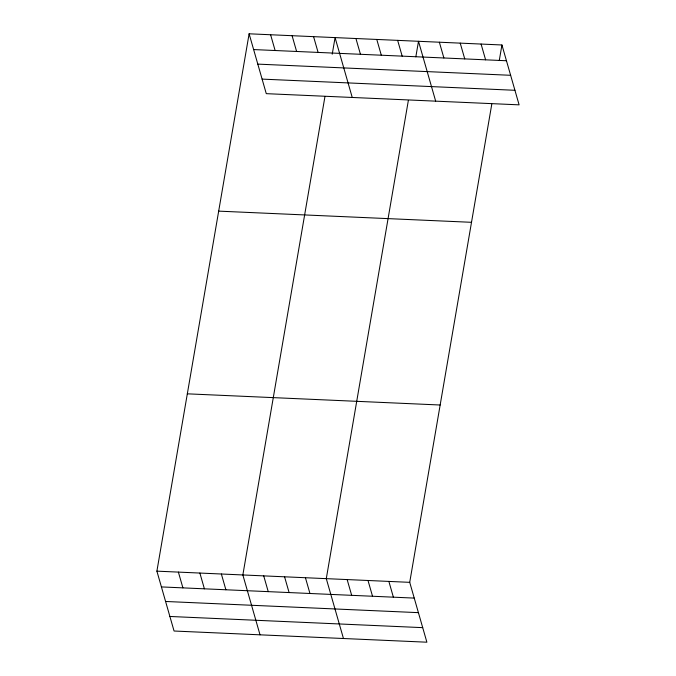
<?xml version="1.0" encoding="UTF-8"?>
<svg xmlns="http://www.w3.org/2000/svg" width="676" height="676" viewBox="0 0 676 676"><rect width="100%" height="100%" fill="white"/><g stroke="black" fill="none" stroke-linecap="round" stroke-linejoin="round"><path stroke-width="1.01" d="M491.798 104.087L409.724 582.34L426.886 642.2L174.062 631.021L156.891 571.152L249.114 33.8L501.938 44.979L519.109 104.848L266.276 93.66L249.114 33.8M324.928 96.71L242.853 574.955L260.023 634.823M332.229 54.19L335.076 37.602L352.238 97.462M408.363 100.403L326.288 578.648L343.459 638.507M415.833 56.843L418.503 41.295L435.674 101.155M499.268 60.536L501.938 44.979M253.635 49.568L506.459 60.747M257.801 64.119L510.633 75.298M262.102 79.109L514.935 90.288M218.678 211.132L471.51 222.311M187.328 393.829L440.152 405.008M156.891 571.152L409.724 582.34M161.412 586.92L414.244 598.099M165.586 601.471L418.419 612.65M169.887 616.47L422.72 627.649M481.084 44.058L485.605 59.826M460.221 43.137L464.742 58.897M439.366 42.216L443.887 57.975M397.649 40.366L402.169 56.133M376.785 39.445L381.306 55.212M355.931 38.524L360.452 54.291M313.579 36.648L318.1 52.415M292.091 35.701L296.612 51.46M270.603 34.746L275.124 50.514M388.869 581.411L393.381 597.178M368.006 580.49L372.527 596.257M347.151 579.569L351.672 595.336M305.434 577.726L309.954 593.486M284.571 576.805L289.091 592.565M263.716 575.876L268.237 591.644M221.365 574.008L225.885 589.768M199.876 573.054L204.397 588.821M178.388 572.107L182.909 587.866"/></g></svg>
